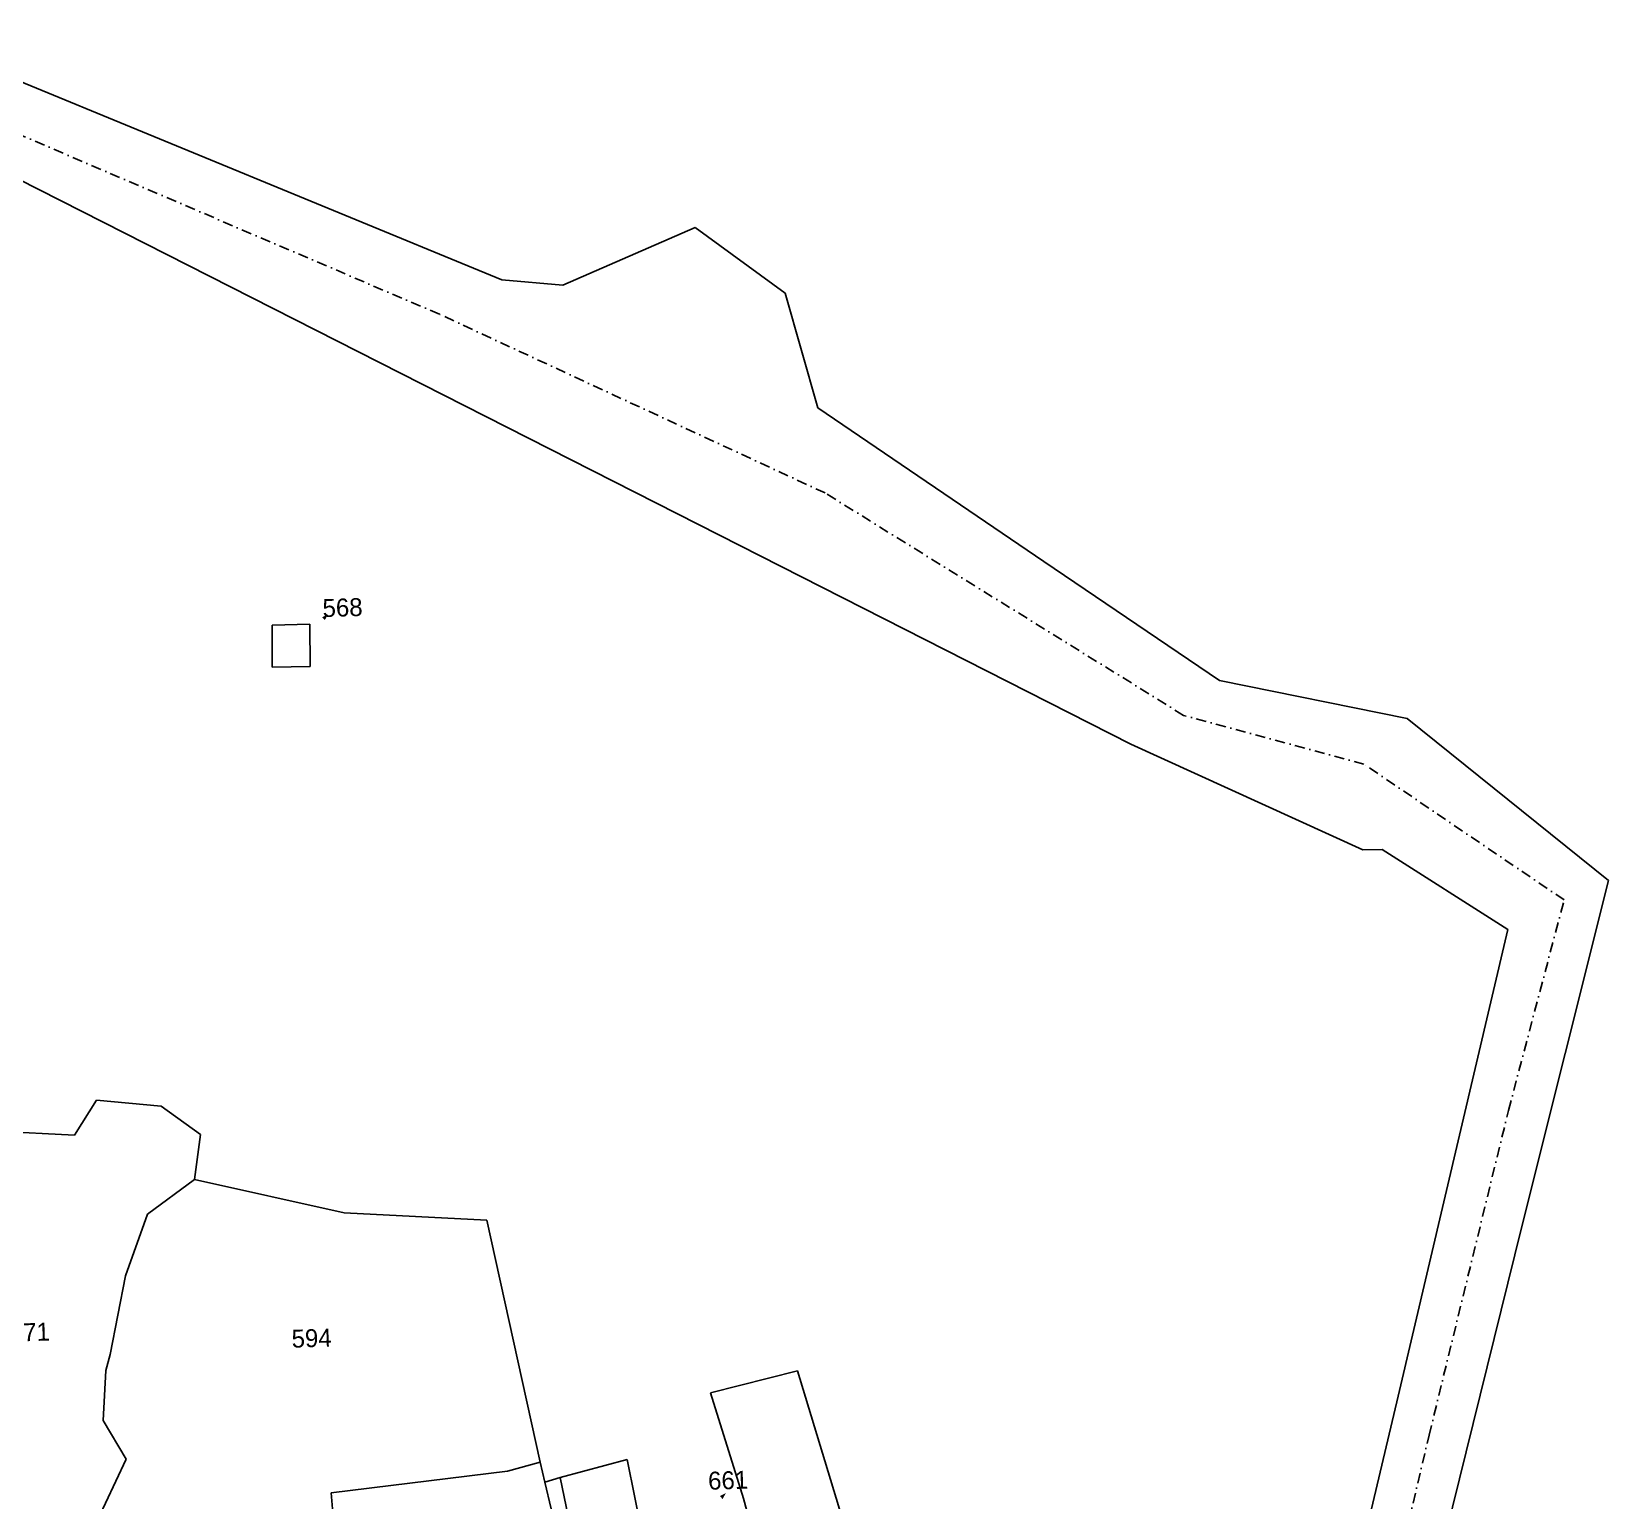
# Model space of a CAD drawing. Header units: metres. Extents: x 277585 to 230369286191, y 2057030 to 115415464409.
# Drawn here: x 279283 to 280062, y 2059771 to 2060496 of the extents above; entities that cross this region are included whole.
import ezdxf
from ezdxf.enums import TextEntityAlignment as Align

# ---------------------------------------------------------------- set-up
doc = ezdxf.new("R2010")
doc.units = ezdxf.units.M
doc.header["$MEASUREMENT"] = 0
doc.linetypes.add('DASHDOT', pattern=[1, 0.5, -0.25, 0, -0.25])
for name, color, linetype in [('OFF', 1, 'Continuous'), ('POLY_PARCEL', 6, 'Continuous'), ('POLY_ROAD', 30, 'Continuous'), ('POLY_WATER', 4, 'Continuous'), ('TEXT_PARCEL', 7, 'Continuous'), ('V_BOUND_STREAM_LINE', 7, 'DASHDOT')]:
    doc.layers.add(name, color=color, linetype=linetype)
doc.styles.add('TEXT_MAP', font='', dxfattribs={"height": 1.8})
doc.styles.get('TEXT_MAP').set_extended_font_data('Kruti Dev 050')

msp = doc.modelspace()

# ---------------------------------------------------------------- hatches: boundary and pattern name
h = msp.add_hatch(color=256)
h.paths.add_polyline_path([(279427.13, 2060206.03), (279427.8, 2060205.33), (279429.43, 2060208.21)])
h.paths.add_polyline_path([(279429.43, 2060208.21), (279426.47, 2060206.73), (279427.13, 2060206.03)])
h = msp.add_hatch(color=256)
h.paths.add_polyline_path([(279623.53, 2059772.1), (279624.2, 2059771.39), (279625.83, 2059774.27)])
h.paths.add_polyline_path([(279625.83, 2059774.27), (279622.86, 2059772.8), (279623.53, 2059772.1)])

# ---------------------------------------------------------------- linework, layer by layer
at = {"layer": 'OFF'}
msp.add_line((279544.04, 2059781.93), (279536.42, 2059779.7), dxfattribs=at)
at = {"layer": 'POLY_PARCEL'}
for p, q in [((279401.83, 2060202.78), (279420.35, 2060203.35)), ((279401.84, 2060182.06), (279401.83, 2060202.78)), ((279420.35, 2060203.35), (279420.52, 2060182.48)), ((279420.52, 2060182.48), (279401.84, 2060182.06)), ((279304.15, 2059950.96), (279315.13, 2059968.36)), ((279315.13, 2059968.36), (279346.99, 2059965.37)), ((279346.99, 2059965.37), (279366.48, 2059951.28)), ((279241.7, 2059954.21), (279304.15, 2059950.96)), ((279366.48, 2059951.28), (279363.38, 2059929.11)), ((279363.38, 2059929.11), (279340.28, 2059911.99)), ((279437.34, 2059912.6), (279363.38, 2059929.11)), ((279340.28, 2059911.99), (279329.3, 2059881.49)), ((279507.86, 2059909.12), (279437.34, 2059912.6)), ((279534.08, 2059789.52), (279507.86, 2059909.12)), ((279329.3, 2059881.49), (279321.75, 2059842.77)), ((279321.75, 2059842.77), (279319.62, 2059834.77)), ((279319.62, 2059834.77), (279318.38, 2059810.13)), ((279661.17, 2059834.65), (279618.21, 2059823.81)), ((279691.62, 2059734.79), (279661.17, 2059834.65)), ((279618.21, 2059823.81), (279634.51, 2059771.63)), ((279318.38, 2059810.13), (279329.69, 2059791.03)), ((279329.69, 2059791.03), (279314.41, 2059758.42)), ((279430.89, 2059774.46), (279517.93, 2059785.06)), ((279517.93, 2059785.06), (279534.08, 2059789.52)), ((279536.42, 2059779.7), (279534.08, 2059789.52)), ((279544.04, 2059781.93), (279577.13, 2059790.88)), ((279577.13, 2059790.88), (279586.95, 2059742.37)), ((279431.53, 2059766.54), (279430.89, 2059774.46)), ((279634.51, 2059771.63), (279647.48, 2059723.92))]:
    msp.add_line(p, q, dxfattribs=at)
at = {"layer": 'POLY_ROAD'}
for p, q in [((279536.42, 2059779.7), (279544.5, 2059745.76)), ((279553.83, 2059734.61), (279544.04, 2059781.93))]:
    msp.add_line(p, q, dxfattribs=at)
at = {"layer": 'POLY_WATER'}
for p, q in [((279217.69, 2060495.9), (279515.14, 2060373.3)), ((279612.36, 2060252.46), (279263.97, 2060429.38)), ((279545.34, 2060370.61), (279610.7, 2060399.09)), ((279610.7, 2060399.09), (279655.05, 2060366.75)), ((279515.14, 2060373.3), (279545.34, 2060370.61)), ((279655.05, 2060366.75), (279671.24, 2060310.07)), ((279671.24, 2060310.07), (279782.8, 2060234.3)), ((279825.84, 2060144.04), (279612.36, 2060252.46)), ((279782.8, 2060234.3), (279869.51, 2060175.56)), ((279869.51, 2060175.56), (279962.22, 2060156.74)), ((279962.22, 2060156.74), (280061.62, 2060076.73)), ((279940.29, 2060091.83), (279825.84, 2060144.04)), ((279949.92, 2060092.13), (279940.29, 2060091.83)), ((280011.95, 2060052.5), (279949.92, 2060092.13)), ((280061.62, 2060076.73), (280018.93, 2059905.95)), ((279957.06, 2059819.29), (280011.95, 2060052.5)), ((280018.93, 2059905.95), (279945.95, 2059611.37)), ((279888.33, 2059527.26), (279957.06, 2059819.29))]:
    msp.add_line(p, q, dxfattribs=at)
at = {"layer": 'V_BOUND_STREAM_LINE', "ltscale": 10}
for p, q in [((279484.35, 2060356.36), (279243.31, 2060459.45)), ((279674.8, 2060268.08), (279484.35, 2060356.36)), ((279851.78, 2060158.29), (279674.8, 2060268.08)), ((279940.9, 2060134.16), (279851.78, 2060158.29)), ((280039.72, 2060067.14), (279940.9, 2060134.16)), ((280012.27, 2059963.24), (280039.72, 2060067.14)), ((279973.05, 2059802.85), (280012.27, 2059963.24)), ((279914.52, 2059553), (279973.05, 2059802.85))]:
    msp.add_line(p, q, dxfattribs=at)

# ---------------------------------------------------------------- texts
at = {"layer": 'TEXT_PARCEL', "style": 'TEXT_MAP'}
for s, p in [('568', (279436.69, 2060207.09)), ('571', (279282.27, 2059849.32)), ('594', (279421.41, 2059846.35)), ('661', (279627.06, 2059776.21))]:
    msp.add_text(s, height=8.858, rotation=1.75366, dxfattribs=at).set_placement(p, align=Align.CENTER)

doc.saveas('drawing.dxf')
